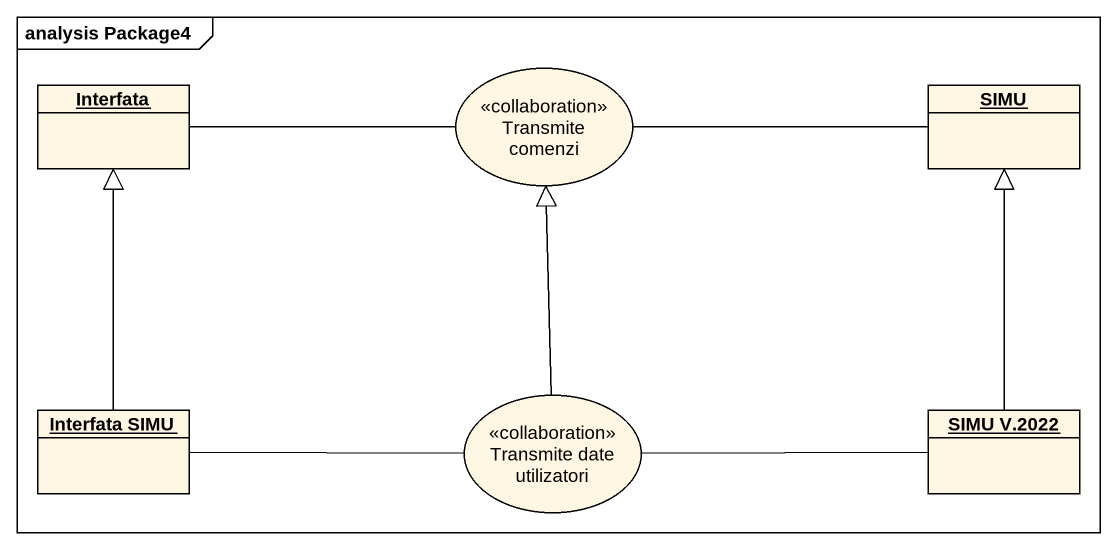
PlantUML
@startuml
mainframe analysis Package4
allowmixing
hide circle
hide empty members
object Interfata
usecase "Transmite comenzi" as Transmite_comenzi <<collaboration>>
object SIMU
usecase "Transmite date utilizatori" as Transmite_date_utilizatori <<collaboration>>
object "Interfata SIMU" as Interfata_SIMU
object "SIMU V.2022" as SIMU_V_2022
Interfata -right- Transmite_comenzi
Transmite_comenzi -right- SIMU
Transmite_date_utilizatori -up-|> Transmite_comenzi
Transmite_date_utilizatori -right- SIMU_V_2022
Interfata_SIMU -up-|> Interfata
Interfata_SIMU -right- Transmite_date_utilizatori
SIMU_V_2022 -up-|> SIMU
@enduml
